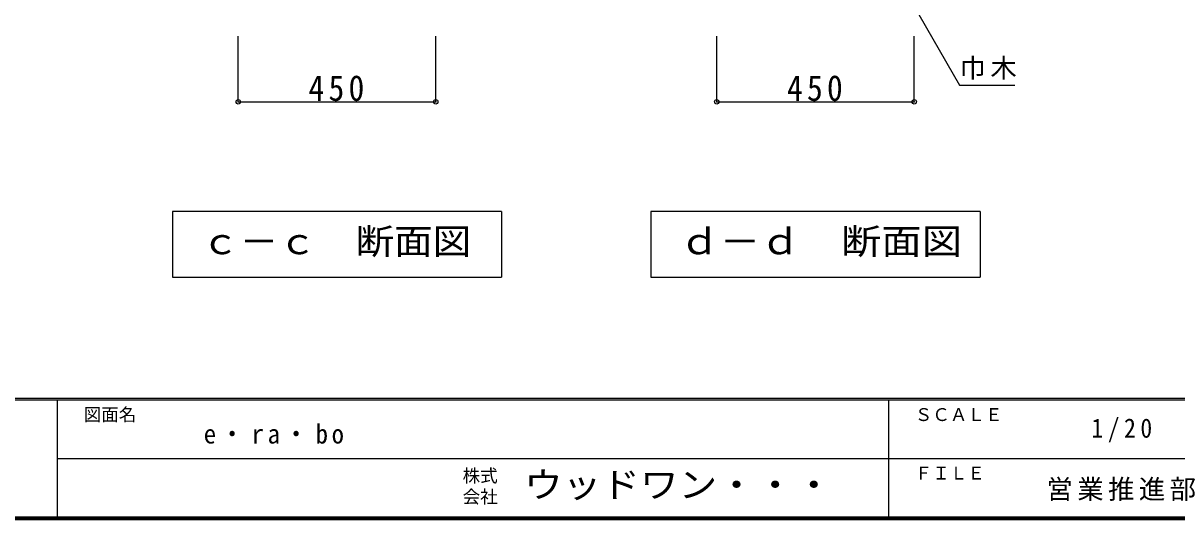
# Model space of a CAD drawing. Units: millimetres at full size, sheet at 1:20; details may follow other scales. Extents: x -8005 to 8005, y -2932 to 2722.
# Drawn here: x 4027 to 6656, y -2864 to -1732 of the extents above; entities that cross this region are included whole.
import ezdxf
from ezdxf.enums import TextEntityAlignment as Align

# ---------------------------------------------------------------- set-up
doc = ezdxf.new("R2010")
doc.units = ezdxf.units.MM
doc.header["$LTSCALE"] = 20
doc.header["$PDMODE"] = 32
doc.header["$PDSIZE"] = 10
for name, color, linetype in [('0-A_文字', 7, 'Continuous'), ('0-B_寸法', 7, 'Continuous'), ('F-1_枠', 6, 'Continuous'), ('F-A_文字', 7, 'Continuous')]:
    doc.layers.add(name, color=color, linetype=linetype)
doc.styles.add('ＭＳ ゴシック', font='')
doc.styles.get('ＭＳ ゴシック').set_extended_font_data('MS Gothic')

msp = doc.modelspace()

# ---------------------------------------------------------------- linework, layer by layer
at = {"layer": '0-A_文字'}
for p, q in [((4367.22, -2161.27), (4367.22, -2311.27)), ((5117.22, -2161.27), (4367.22, -2161.27)), ((5117.22, -2161.27), (5117.22, -2311.27)), ((5457.22, -2161.27), (5457.22, -2311.27)), ((6207.22, -2161.27), (5457.22, -2161.27)), ((6207.22, -2161.27), (6207.22, -2311.27)), ((4367.22, -2311.27), (5117.22, -2311.27)), ((5457.22, -2311.27), (6207.22, -2311.27))]:
    msp.add_line(p, q, dxfattribs=at)
msp.add_lwpolyline([(6053.41, -1687.54), (6160.5, -1873.01), (6286.52, -1873.01)], dxfattribs=at)
at = {"layer": '0-B_寸法', "color": 4}
for p, q in [((4517.22, -1911.27), (4517.22, -1761.27)), ((4967.22, -1911.27), (4967.22, -1761.27)), ((5607.22, -1911.27), (5607.22, -1761.27)), ((6057.22, -1911.27), (6057.22, -1761.27)), ((4517.22, -1911.27), (4967.22, -1911.27)), ((5607.22, -1911.27), (6057.22, -1911.27))]:
    msp.add_line(p, q, dxfattribs=at)
at = {"layer": '0-B_寸法'}
for p in [(4517.22, -1911.27), (4967.22, -1911.27), (5607.22, -1911.27), (6057.22, -1911.27)]:
    msp.add_point(p, dxfattribs=at)
at = {"layer": 'F-1_枠'}
for p, q in [((8005, -2587.71), (205, -2587.71)), ((8005, -2591.04), (205, -2591.04)), ((4105, -2591.04), (4105, -2857.71)), ((5998.33, -2591.04), (5998.33, -2857.71)), ((4105, -2724.37), (7998.33, -2724.38)), ((8005, -2857.71), (205, -2857.71)), ((8005, -2861.04), (205, -2861.04)), ((8005, -2864.37), (205, -2864.37))]:
    msp.add_line(p, q, dxfattribs=at)

# ---------------------------------------------------------------- texts
at = {"layer": '0-A_文字', "style": 'ＭＳ ゴシック'}
for s, width, p in [('ｃ－ｃ\u3000断面図', 1.1, (4432.22, -2276.27)), ('ｄ－ｄ\u3000断面図', 1.15, (5522.22, -2276.27))]:
    msp.add_text(s, height=58.65, dxfattribs=dict(at, width=width)).set_placement(p, align=Align.BOTTOM_LEFT)
at = {"layer": '0-A_文字', "insert": (6160.5, -1861.06), "char_height": 43.99, "attachment_point": 7, "style": 'ＭＳ ゴシック'}
msp.add_mtext('\\T1.17;巾木', dxfattribs=at)
at = {"layer": '0-B_寸法', "char_height": 58.65, "attachment_point": 7, "style": 'ＭＳ ゴシック'}
for insert in [(4677.22, -1910.06), (5767.22, -1910.06)]:
    msp.add_mtext('\\T1.27;\\W0.9;450', dxfattribs=dict(at, insert=insert))
at = {"layer": 'F-A_文字', "style": 'ＭＳ ゴシック'}
for s, p in [('図面名', (4165, -2647.71)), ('ＳＣＡＬＥ', (6058.33, -2647.71)), ('株式', (5028.33, -2787.04)), ('ＦＩＬＥ', (6058.33, -2781.04)), ('会社', (5028.33, -2835.04))]:
    msp.add_text(s, height=29.33, dxfattribs=at).set_placement(p, align=Align.BOTTOM_LEFT)
at = {"layer": 'F-A_文字', "style": 'ＭＳ ゴシック', "width": 1.1}
msp.add_text('ウッドワン・・・', height=58.65, dxfattribs=at).set_placement((5168.33, -2831.04), align=Align.BOTTOM_LEFT)
at = {"layer": 'F-A_文字', "char_height": 43.99, "attachment_point": 7, "style": 'ＭＳ ゴシック'}
for s, insert in [('\\T1.28;\\W0.95;e・ra・bo', (4438.33, -2691.04)), ('\\T1.38;\\W0.9;1/20', (6460.83, -2687.71)), ('\\T1.17;営業推進部', (6358.33, -2821.04))]:
    msp.add_mtext(s, dxfattribs=dict(at, insert=insert))

doc.saveas('drawing.dxf')
